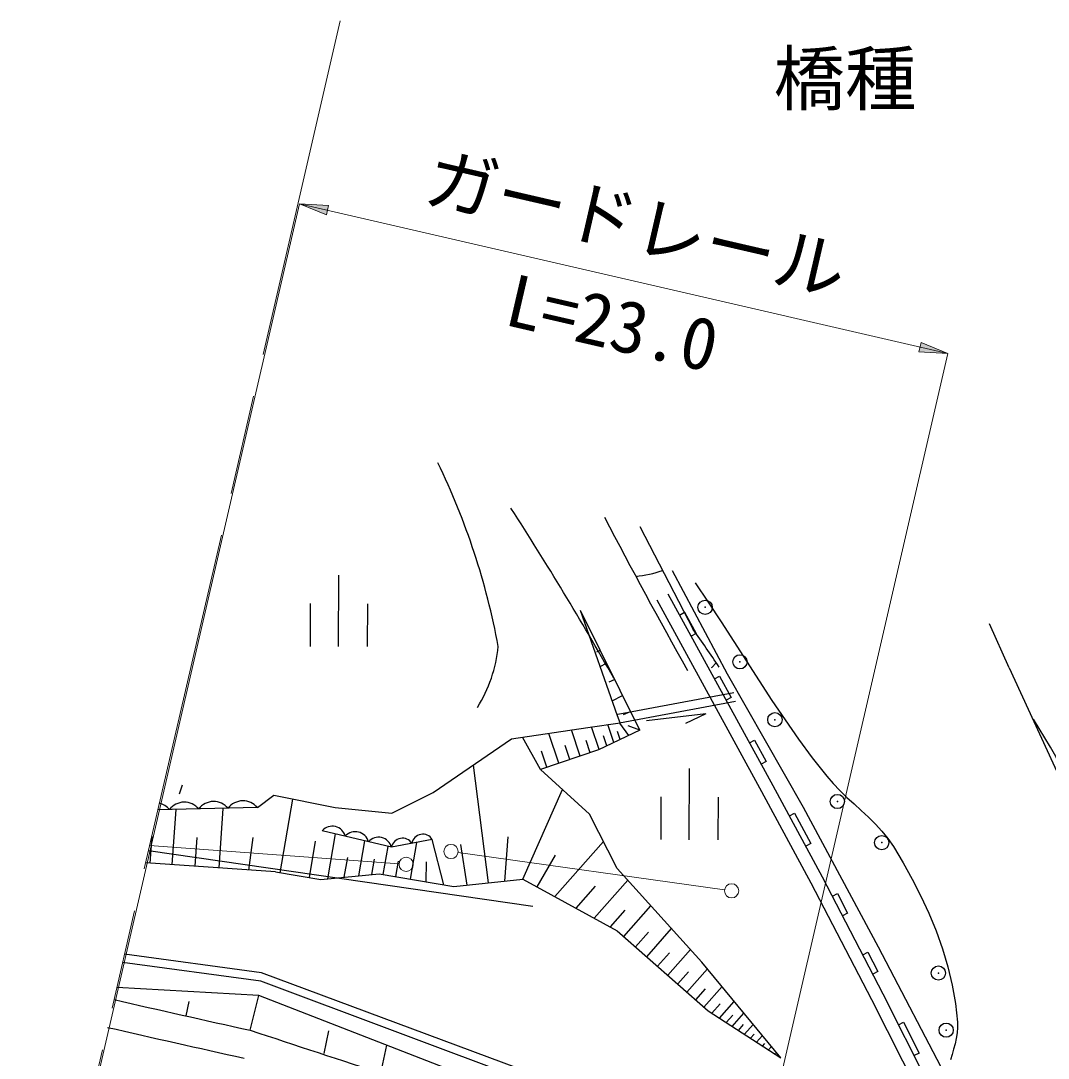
# Model space of a CAD drawing. Units: millimetres, scale not verified. Extents: x 40004 to 680061, y 20002 to 380034.
# Drawn here: x 69497 to 105485, y 306986 to 343336 of the extents above; entities that cross this region are included whole.
import ezdxf
from ezdxf.enums import TextEntityAlignment as Align

# ---------------------------------------------------------------- set-up
doc = ezdxf.new("R2010")
doc.units = ezdxf.units.MM
doc.header["$LTSCALE"] = 1000.09
doc.header["$PDMODE"] = 32
doc.header["$PDSIZE"] = 500
doc.linetypes.add('CHAIN', pattern=[18.5, 12, -1.5, 3.5, -1.5])
for name, color, linetype, lineweight in [('M-BGD', 7, 'Continuous', 25), ('M-BMK', 2, 'CHAIN', 13), ('M-BMK-ROW', 30, 'Continuous', 25), ('M-STR-HTXT', 7, 'Continuous', 13)]:
    doc.layers.add(name, color=color, linetype=linetype, lineweight=lineweight)
doc.styles.add('ＭＳ ゴシック', font='')
doc.styles.get('ＭＳ ゴシック').set_extended_font_data('MS Gothic')

msp = doc.modelspace()

# ---------------------------------------------------------------- hatches: boundary and pattern name
at = {"layer": 'M-STR-HTXT'}
for points in [[(79264, 336921), (80276, 336858), (80201, 336533)], [(101967, 331676), (100955, 331739), (101030, 332064)]]:
    msp.add_hatch(color=256, dxfattribs=at).paths.add_polyline_path(points)

# ---------------------------------------------------------------- linework, layer by layer
at = {"layer": 'M-BGD'}
for p, q in [((91178, 325614), (93051, 322010)), ((80631, 321413), (80641, 323913)), ((94253, 320442), (92330, 324063)), ((94253, 320442), (92330, 324063)), ((92165, 323262), (95841, 316543)), ((92165, 323262), (95841, 316543)), ((79637, 322917), (79631, 321417)), ((81637, 322909), (81631, 321409)), ((90402, 318979), (89099, 322677)), ((91178, 318479), (89099, 322677)), ((91178, 318479), (89099, 322677)), ((90402, 318979), (89099, 322677)), ((104114, 320669), (103431, 322203)), ((104114, 320669), (103431, 322203)), ((89679, 321220), (89790, 321282)), ((89679, 321220), (89790, 321282)), ((89793, 320709), (90016, 320825)), ((89793, 320709), (90016, 320825)), ((93699, 320679), (93676, 320663)), ((93856, 320842), (93699, 320679)), ((104114, 320669), (106882, 314629)), ((104114, 320669), (106882, 314629)), ((90110, 320170), (90297, 320258)), ((90110, 320170), (90297, 320258)), ((96917, 315772), (94253, 320442)), ((96917, 315772), (94253, 320442)), ((90214, 319514), (90576, 319694)), ((90214, 319514), (90576, 319694)), ((94474, 319784), (90412, 319024)), ((94474, 319784), (90412, 319024)), ((94529, 319489), (90467, 318729)), ((94529, 319489), (90467, 318729)), ((90490, 318738), (90402, 318979)), ((90490, 318738), (90402, 318979)), ((90603, 319024), (90855, 319132)), ((90603, 319024), (90855, 319132)), ((93493, 319049), (91413, 318802)), ((93493, 319049), (92778, 318712)), ((86691, 318173), (89354, 318575)), ((86691, 318173), (89354, 318575)), ((89096, 317575), (88790, 318490)), ((89096, 317575), (88790, 318490)), ((89354, 318575), (90490, 318738)), ((89354, 318575), (90490, 318738)), ((89755, 317799), (89489, 318594)), ((89755, 317799), (89489, 318594)), ((91178, 318479), (89733, 317788)), ((91178, 318479), (89733, 317788)), ((90269, 318044), (90058, 318676)), ((90269, 318044), (90058, 318676)), ((90496, 318153), (90403, 318432)), ((90496, 318153), (90403, 318432)), ((90467, 318729), (90787, 318292)), ((90467, 318729), (90787, 318292)), ((91178, 318479), (90777, 318630)), ((91178, 318479), (90777, 318630)), ((83941, 316294), (86691, 318173)), ((83941, 316294), (86691, 318173)), ((87698, 317108), (87071, 318230)), ((87698, 317108), (87071, 318230)), ((88338, 317322), (87988, 318369)), ((88338, 317322), (87988, 318369)), ((89438, 317689), (89295, 318117)), ((89438, 317689), (89295, 318117)), ((90027, 317929), (89908, 318283)), ((90027, 317929), (89908, 318283)), ((89733, 317788), (87698, 317108)), ((89733, 317788), (87698, 317108)), ((87920, 317182), (87732, 317742)), ((87920, 317182), (87732, 317742)), ((88730, 317453), (88566, 317942)), ((88730, 317453), (88566, 317942)), ((85884, 313131), (85355, 317260)), ((85884, 313131), (85355, 317260)), ((89414, 315539), (87698, 317108)), ((89414, 315539), (87698, 317108)), ((92912, 314642), (92922, 317142)), ((75146, 316559), (75047, 316242)), ((82497, 315572), (83941, 316294)), ((82497, 315572), (83941, 316294)), ((87082, 313259), (88474, 316399)), ((87082, 313259), (88474, 316399)), ((95841, 316543), (97570, 313347)), ((95841, 316543), (97570, 313347)), ((77784, 315767), (78364, 316198)), ((77784, 315767), (78364, 316198)), ((78364, 316198), (80512, 315775)), ((78364, 316198), (80512, 315775)), ((78583, 313487), (79026, 316067)), ((78583, 313487), (79026, 316067)), ((91918, 316146), (91912, 314645)), ((93918, 316138), (93912, 314638)), ((77784, 315767), (74300, 315688)), ((77784, 315767), (74300, 315688)), ((74805, 313771), (74942, 315703)), ((74805, 313771), (74942, 315703)), ((76442, 313655), (76589, 315740)), ((76442, 313655), (76589, 315740)), ((80512, 315775), (82497, 315572)), ((80512, 315775), (82497, 315572)), ((90391, 313633), (89414, 315539)), ((90391, 313633), (89414, 315539)), ((99544, 310879), (96917, 315772)), ((99544, 310879), (96917, 315772)), ((82483, 314377), (80057, 314959)), ((82483, 314377), (80057, 314959)), ((80248, 313268), (80519, 314848)), ((80248, 313268), (80519, 314848)), ((74032, 313826), (74098, 314755)), ((74032, 313826), (74098, 314755)), ((75608, 313714), (75679, 314717)), ((75608, 313714), (75679, 314717)), ((77627, 314725), (77476, 313581)), ((77627, 314725), (77476, 313581)), ((79605, 313313), (79824, 314590)), ((79605, 313313), (79824, 314590)), ((81342, 313379), (81552, 314600)), ((81342, 313379), (81552, 314600)), ((83910, 314652), (82483, 314377)), ((83910, 314652), (82483, 314377)), ((83145, 313263), (83366, 314547)), ((84311, 313062), (83910, 314652)), ((84311, 313062), (83910, 314652)), ((84901, 314477), (85121, 313050)), ((84901, 314477), (85121, 313050)), ((86553, 314740), (86435, 313190)), ((86553, 314740), (86435, 313190)), ((88202, 312648), (89906, 314580)), ((88202, 312648), (89906, 314580)), ((73970, 314259), (87438, 312315)), ((82195, 313426), (82364, 314405)), ((82195, 313426), (82364, 314405)), ((88211, 314100), (87567, 312994)), ((88211, 314100), (87567, 312994)), ((78419, 313515), (73872, 313837)), ((78419, 313515), (73872, 313837)), ((80830, 313327), (80949, 314021)), ((80830, 313327), (80949, 314021)), ((81792, 313424), (81884, 313961)), ((81792, 313424), (81884, 313961)), ((82632, 313351), (82725, 313896)), ((82632, 313351), (82725, 313896)), ((83693, 313863), (83680, 313171)), ((83693, 313863), (83680, 313171)), ((78419, 313515), (80009, 313244)), ((78419, 313515), (80009, 313244)), ((80009, 313244), (82054, 313450)), ((80009, 313244), (82054, 313450)), ((82054, 313450), (84666, 313001)), ((82054, 313450), (84666, 313001)), ((93354, 310352), (90391, 313633)), ((93354, 310352), (90391, 313633)), ((97570, 313347), (99692, 309245)), ((97570, 313347), (99692, 309245)), ((84666, 313001), (87082, 313259)), ((84666, 313001), (87082, 313259)), ((87082, 313259), (90392, 311453)), ((87082, 313259), (90392, 311453)), ((88945, 312242), (89628, 313016)), ((88945, 312242), (89628, 313016)), ((89584, 311894), (90759, 313225)), ((89584, 311894), (90759, 313225)), ((90618, 311253), (91568, 312329)), ((90618, 311253), (91568, 312329)), ((90147, 311587), (90664, 312172)), ((90147, 311587), (90664, 312172)), ((91424, 310542), (92293, 311527)), ((91424, 310542), (92293, 311527)), ((90392, 311453), (93568, 308651)), ((90392, 311453), (93568, 308651)), ((91030, 310890), (91484, 311404)), ((91030, 310890), (91484, 311404)), ((92161, 309892), (92956, 310793)), ((92161, 309892), (92956, 310793)), ((102092, 305999), (99544, 310879)), ((102092, 305999), (99544, 310879)), ((77928, 309983), (73132, 310634)), ((91801, 310210), (92216, 310681)), ((91801, 310210), (92216, 310681)), ((77905, 309683), (73064, 310341)), ((92831, 309301), (93550, 310115)), ((92831, 309301), (93550, 310115)), ((96117, 307001), (93354, 310352)), ((96117, 307001), (93354, 310352)), ((87434, 306438), (77928, 309983)), ((92506, 309588), (92886, 310019)), ((92506, 309588), (92886, 310019)), ((77830, 309189), (72863, 309470)), ((87379, 306141), (77905, 309683)), ((93138, 309030), (93475, 309413)), ((93138, 309030), (93475, 309413)), ((93425, 308777), (94060, 309496)), ((93425, 308777), (94060, 309496)), ((77535, 307967), (77830, 309189)), ((87227, 305537), (77830, 309189)), ((93970, 308390), (94488, 308977)), ((93970, 308390), (94488, 308977)), ((99692, 309245), (101333, 305995)), ((99692, 309245), (101333, 305995)), ((75385, 308969), (75273, 308471)), ((93568, 308651), (96117, 307001)), ((93568, 308651), (96117, 307001)), ((93705, 308562), (93996, 308892)), ((93705, 308562), (93996, 308892)), ((94207, 308237), (94437, 308498)), ((94207, 308237), (94437, 308498)), ((94419, 308100), (94828, 308564)), ((94419, 308100), (94828, 308564)), ((80280, 307947), (80110, 307157)), ((94631, 307963), (94810, 308166)), ((94631, 307963), (94810, 308166)), ((94843, 307825), (95150, 308173)), ((94843, 307825), (95150, 308173)), ((95056, 307688), (95183, 307833)), ((95056, 307688), (95183, 307833)), ((95268, 307551), (95472, 307783)), ((95268, 307551), (95472, 307783)), ((82108, 306467), (82314, 307446)), ((95480, 307413), (95557, 307500)), ((95480, 307413), (95557, 307500)), ((95692, 307276), (95795, 307392)), ((95692, 307276), (95795, 307392)), ((95904, 307139), (95930, 307168)), ((95904, 307139), (95930, 307168))]:
    msp.add_line(p, q, dxfattribs=at)
for points in [[(93121, 323643), (93577, 322962), (94025, 322275), (94469, 321585), (94911, 320895), (95356, 320205), (95806, 319520), (96265, 318841), (96736, 318171), (97221, 317512), (97725, 316867), (97947, 316609), (98184, 316364), (98430, 316127), (98683, 315895), (98937, 315665), (99187, 315432), (99430, 315193), (99659, 314944), (99872, 314682), (100063, 314402), (100401, 313838), (100723, 313260), (101025, 312668), (101305, 312064), (101558, 311449), (101781, 310824), (101971, 310191), (102124, 309551), (102236, 308905), (102305, 308254), (102308, 308062), (102293, 307872), (102263, 307682), (102221, 307494), (102170, 307305), (102114, 307118), (102056, 306930)], [(93121, 323643), (93577, 322962), (94025, 322275), (94469, 321585), (94911, 320895), (95356, 320205), (95806, 319520), (96265, 318841), (96736, 318171), (97221, 317512), (97725, 316867), (97947, 316609), (98184, 316364), (98430, 316127), (98683, 315895), (98937, 315665), (99187, 315432), (99430, 315193), (99659, 314944), (99872, 314682), (100063, 314402), (100401, 313838), (100723, 313260), (101025, 312668), (101305, 312064), (101558, 311449), (101781, 310824), (101971, 310191), (102124, 309551), (102236, 308905), (102305, 308254), (102308, 308062), (102293, 307872), (102263, 307682), (102221, 307494), (102170, 307305), (102114, 307118), (102056, 306930)], [(91771, 323046), (95445, 316328), (97172, 313136), (99292, 309041), (100923, 305810), (101737, 303778), (102154, 301627), (102666, 297673), (103026, 294483), (103193, 292616)], [(91771, 323046), (95445, 316328), (97172, 313136), (99292, 309041), (100923, 305810), (101737, 303778), (102154, 301627), (102666, 297673), (103026, 294483), (103193, 292616)], [(92574, 322515), (92749, 322611), (93158, 321865), (92982, 321769)], [(92574, 322515), (92749, 322611), (93158, 321865), (92982, 321769)], [(93799, 320276), (93974, 320372), (94383, 319625), (94207, 319529)], [(93799, 320276), (93974, 320372), (94383, 319625), (94207, 319529)], [(95024, 318036), (95199, 318132), (95608, 317386), (95432, 317290)], [(95024, 318036), (95199, 318132), (95608, 317386), (95432, 317290)], [(96417, 315478), (96593, 315573), (97169, 314508), (96993, 314412)], [(96417, 315478), (96593, 315573), (97169, 314508), (96993, 314412)], [(97924, 312663), (98101, 312755), (98455, 312072), (98277, 311980)], [(97924, 312663), (98101, 312755), (98455, 312072), (98277, 311980)], [(98985, 310613), (99162, 310704), (99516, 310021), (99339, 309929)], [(98985, 310613), (99162, 310704), (99516, 310021), (99339, 309929)], [(100239, 308162), (100418, 308252), (100965, 307169), (100786, 307078)], [(100239, 308162), (100418, 308252), (100965, 307169), (100786, 307078)]]:
    msp.add_lwpolyline(points, dxfattribs=at)
for centre, radius, start, end in [((61073, 316720), 25584, 10.5704, 25.7888), ((-15279, 260538), 121293, 29.51774, 32.80722), ((278675, 424873), 213093, 207.66286, 209.30439), ((90687, 327680), 3826, 275.2759, 289.6859), ((52118, 292952), 50198, 33.5472, 35.37), ((81295, 321908), 4952, 327.8915, 354.2605), ((63914, 293193), 48420, 17.6141, 32.0177), ((74201, 315284), 652, 39.3618, 76.5329), ((74201, 315284), 652, 39.3618, 76.5328), ((75227, 315307), 652, 39.3618, 143.244), ((75227, 315307), 652, 39.3618, 143.244), ((76254, 315330), 652, 39.3618, 143.244), ((76254, 315330), 652, 39.3618, 143.244), ((77280, 315354), 652, 39.3618, 143.244), ((77280, 315354), 652, 39.3618, 143.244), ((80410, 314647), 471, 14.4548, 138.5482), ((80410, 314647), 471, 14.4548, 138.5482), ((81218, 314453), 471, 14.4552, 138.5471), ((81218, 314453), 471, 14.4552, 138.5471), ((83580, 314446), 389, 31.8697, 169.9525), ((83580, 314446), 389, 31.8697, 169.9525), ((82027, 314259), 471, 14.4547, 138.5482), ((82027, 314259), 471, 14.4547, 138.5482), ((82866, 314309), 389, 31.8697, 169.9525), ((82866, 314309), 389, 31.8697, 169.9525), ((190767, 821117), 525495, 257.02324, 257.55649), ((190767, 821117), 526495, 257.02317, 257.55649), ((645180, 2031497), 1814602, 251.77068, 252.08679)]:
    msp.add_arc(centre, radius, start, end, dxfattribs=at)
for p in [(93467, 322785), (93467, 322785), (94686, 320876), (94686, 320876), (95911, 318846), (95911, 318846), (98100, 315982), (98100, 315982), (99653, 314540), (99653, 314540), (101638, 309971), (101638, 309971), (101910, 307971), (101910, 307971)]:
    msp.add_point(p, dxfattribs=at)
at = {"layer": 'M-BMK'}
msp.add_line((80690, 343336), (69497, 294908), dxfattribs=at)
at = {"layer": 'M-BMK-ROW', "lineweight": 13}
for p, q in [((74011, 314440), (82746, 313798)), ((84814, 314195), (94146, 312887))]:
    msp.add_line(p, q, dxfattribs=at)
for centre in [(84566, 314230), (82995, 313779), (94394, 312852)]:
    msp.add_circle(centre, 250, dxfattribs=at)
at = {"layer": 'M-STR-HTXT'}
for p, q in [((71343, 302627), (79264, 336921)), ((79264, 336921), (101967, 331676)), ((94046, 297383), (101967, 331676))]:
    msp.add_line(p, q, dxfattribs=at)
for points in [[(79264, 336921), (80276, 336858), (80201, 336533)], [(101967, 331676), (100955, 331739), (101030, 332064)]]:
    msp.add_lwpolyline(points, close=True, dxfattribs=at)

# ---------------------------------------------------------------- texts
at = {"layer": 'M-STR-HTXT', "style": 'ＭＳ ゴシック'}
msp.add_text('橋種', height=1833, dxfattribs=at).set_placement((95865, 339845), align=Align.BOTTOM_LEFT)
for s, p in [('ガードレール', (90728, 334786)), ('L=23.0', (89894, 331319))]:
    msp.add_text(s, height=1833, rotation=346.993, dxfattribs=at).set_placement(p, align=Align.BOTTOM_CENTER)

doc.saveas('drawing.dxf')
